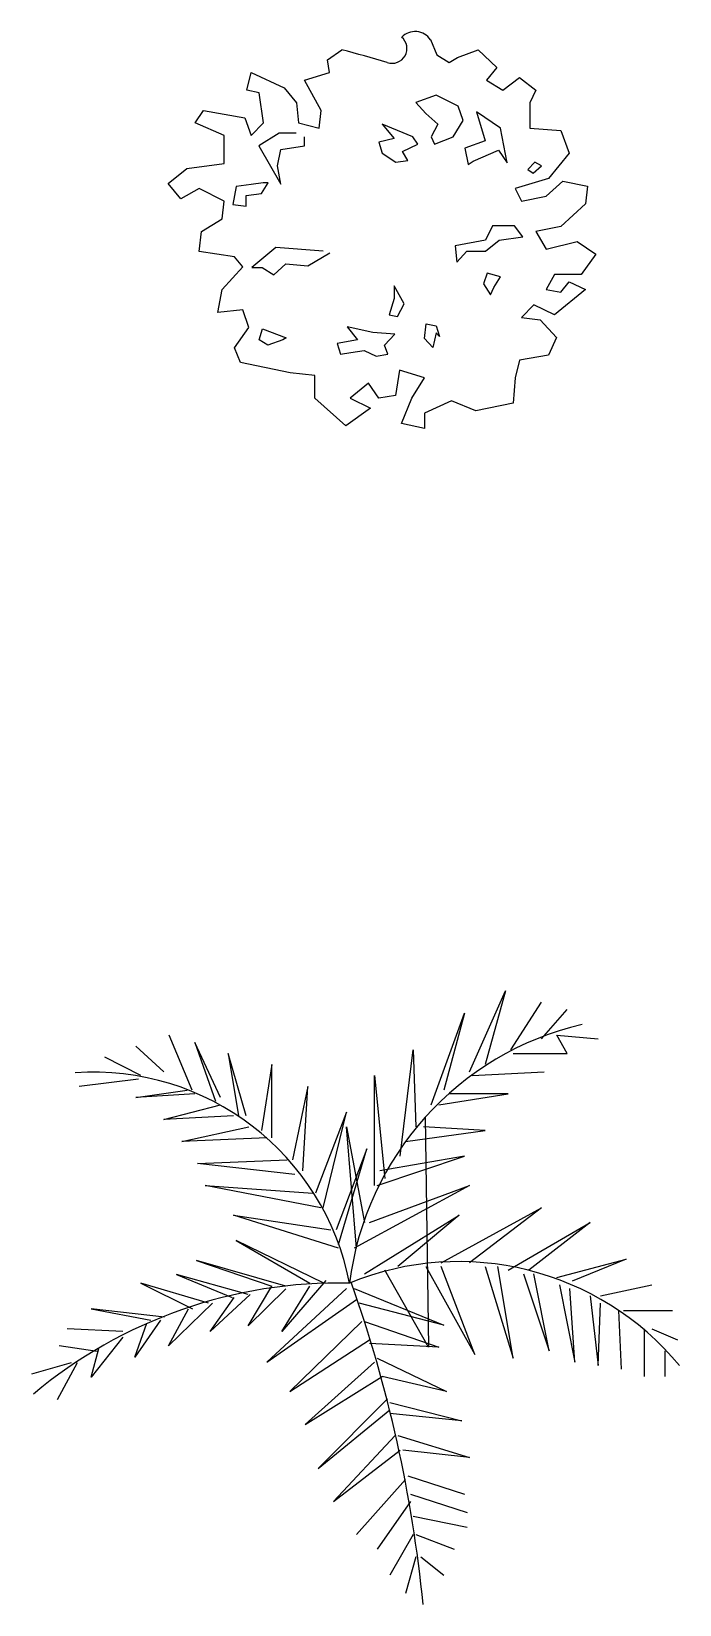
# Model space of a CAD drawing. Header units: millimetres. Extents: x -321 to 437, y 355 to 1091.
# Drawn here: x -293.5 to -227.5, y 781.5 to 941.6 of the extents above; entities that cross this region are included whole.
import ezdxf

# ---------------------------------------------------------------- set-up
doc = ezdxf.new("R2010")
doc.units = ezdxf.units.MM

msp = doc.modelspace()

# ---------------------------------------------------------------- linework, layer by layer
at = {"color": 3}
for p, q in [((-263.38, 938.66), (-261.91, 939.7)), ((-252.88, 940.72), (-252.24, 939.17)), ((-250.14, 938.92), (-248.03, 939.7)), ((-248.03, 939.7), (-246.14, 937.9)), ((-263.17, 937.37), (-263.38, 938.66)), ((-252.24, 939.17), (-250.97, 938.41)), ((-250.97, 938.41), (-250.14, 938.92)), ((-271.6, 935.58), (-271.16, 937.37)), ((-271.16, 937.37), (-267.8, 935.83)), ((-265.7, 936.61), (-263.17, 937.37)), ((-264.02, 933.52), (-265.7, 936.61)), ((-246.14, 937.9), (-247.19, 936.61)), ((-247.19, 936.61), (-245.51, 935.58)), ((-245.51, 935.58), (-243.83, 936.87)), ((-243.83, 936.87), (-242.15, 935.58)), ((-270.33, 935.32), (-271.6, 935.58)), ((-269.91, 932.25), (-270.33, 935.32)), ((-267.8, 935.83), (-266.54, 934.3)), ((-252.31, 935.07), (-254.38, 934.33)), ((-250.07, 933.96), (-252.31, 935.07)), ((-242.15, 935.58), (-242.77, 934.3)), ((-276.85, 932.25), (-276.02, 933.52)), ((-276.02, 933.52), (-271.8, 932.76)), ((-266.54, 934.3), (-266.33, 932.25)), ((-264.23, 931.72), (-264.02, 933.52)), ((-254.38, 934.33), (-253.35, 933.22)), ((-249.55, 932.48), (-250.07, 933.96)), ((-245.77, 931.7), (-248.19, 933.36)), ((-248.19, 933.36), (-247.33, 930.41)), ((-242.77, 934.3), (-242.77, 931.72)), ((-273.9, 930.96), (-276.85, 932.25)), ((-271.8, 932.76), (-271.16, 930.96)), ((-271.16, 930.96), (-269.91, 932.25)), ((-266.33, 932.25), (-264.23, 931.72)), ((-254.69, 930.83), (-257.79, 932.13)), ((-257.79, 932.13), (-256.58, 930.65)), ((-253.35, 933.22), (-252.14, 932.11)), ((-252.14, 932.11), (-252.83, 930.82)), ((-250.59, 930.82), (-249.55, 932.48)), ((-245.08, 928.19), (-245.77, 931.7)), ((-242.77, 931.72), (-239.62, 931.47)), ((-273.9, 928.13), (-273.9, 930.96)), ((-268.31, 931.2), (-270.38, 929.91)), ((-266.58, 931.2), (-268.31, 931.2)), ((-265.72, 929.91), (-265.72, 930.83)), ((-256.58, 930.65), (-258.13, 930.28)), ((-258.13, 930.28), (-257.79, 929.17)), ((-255.72, 929.35), (-254.17, 930.09)), ((-254.17, 930.09), (-254.69, 930.83)), ((-252.83, 930.82), (-252.48, 930.08)), ((-252.48, 930.08), (-250.59, 930.82)), ((-247.33, 930.41), (-249.4, 929.67)), ((-239.62, 931.47), (-238.77, 929.16)), ((-270.38, 929.91), (-268.14, 926.03)), ((-268.48, 927.87), (-268.14, 929.54)), ((-268.14, 929.54), (-265.72, 929.91)), ((-257.79, 929.17), (-256.41, 928.25)), ((-255.2, 928.43), (-255.72, 929.35)), ((-249.4, 929.67), (-249.05, 928)), ((-248.53, 928.37), (-245.94, 929.48)), ((-245.94, 929.48), (-245.08, 928.19)), ((-238.77, 929.16), (-240.88, 926.6)), ((-279.59, 926.07), (-277.7, 927.62)), ((-277.7, 927.62), (-273.9, 928.13)), ((-268.14, 926.03), (-268.48, 927.87)), ((-256.41, 928.25), (-255.2, 928.43)), ((-249.05, 928), (-248.53, 928.37)), ((-242.27, 928.25), (-242.96, 927.5)), ((-242.96, 927.5), (-242.44, 927.14)), ((-242.44, 927.14), (-241.58, 927.87)), ((-241.58, 927.87), (-242.27, 928.25)), ((-278.32, 924.53), (-279.59, 926.07)), ((-276.43, 925.56), (-278.32, 924.53)), ((-273.9, 924.27), (-276.43, 925.56)), ((-272.69, 925.79), (-273.03, 923.94)), ((-271.14, 925.97), (-272.69, 925.79)), ((-269.93, 926.16), (-271.14, 925.97)), ((-270.11, 925.05), (-269.41, 926.16)), ((-269.41, 926.16), (-269.93, 926.16)), ((-240.88, 926.6), (-244.25, 925.56)), ((-244.25, 925.56), (-243.62, 924.27)), ((-241.09, 924.8), (-239.41, 926.33)), ((-239.41, 926.33), (-236.88, 925.82)), ((-236.88, 925.82), (-237.09, 924.02)), ((-274.11, 922.47), (-273.9, 924.27)), ((-273.03, 923.94), (-271.66, 923.76)), ((-271.66, 924.86), (-270.11, 925.05)), ((-271.66, 923.76), (-271.66, 924.86)), ((-243.62, 924.27), (-241.09, 924.8)), ((-237.09, 924.02), (-239.62, 921.71)), ((-276.22, 921.2), (-274.11, 922.47)), ((-276.43, 919.15), (-276.22, 921.2)), ((-246.58, 921.78), (-247.27, 920.3)), ((-244.34, 921.78), (-246.58, 921.78)), ((-245.89, 920.3), (-243.48, 920.67)), ((-243.48, 920.67), (-244.34, 921.78)), ((-239.62, 921.71), (-242.15, 921.2)), ((-242.15, 921.2), (-241.09, 919.4)), ((-272.86, 918.62), (-276.43, 919.15)), ((-268.65, 919.56), (-271.07, 917.53)), ((-263.82, 919.19), (-268.65, 919.56)), ((-265.38, 917.71), (-263.14, 919.01)), ((-247.27, 920.3), (-250.38, 919.74)), ((-250.38, 919.74), (-250.2, 918.08)), ((-250.2, 918.08), (-249.17, 919.19)), ((-249.17, 919.19), (-247.27, 919.19)), ((-247.27, 919.19), (-245.89, 920.3)), ((-241.09, 919.4), (-237.94, 920.17)), ((-237.94, 920.17), (-236.05, 918.88)), ((-274.11, 915.28), (-272.01, 917.6)), ((-272.01, 917.6), (-272.86, 918.62)), ((-271.07, 917.53), (-270.03, 917.53)), ((-270.03, 917.53), (-268.83, 916.79)), ((-268.83, 916.79), (-267.62, 917.9)), ((-267.62, 917.9), (-265.38, 917.71)), ((-236.05, 918.88), (-237.52, 916.82)), ((-255.55, 913.83), (-256.58, 915.68)), ((-256.58, 915.68), (-256.58, 914.39)), ((-247.12, 916.97), (-247.47, 915.86)), ((-247.47, 915.86), (-246.78, 914.75)), ((-245.74, 916.6), (-247.12, 916.97)), ((-246.43, 915.49), (-245.74, 916.6)), ((-240.24, 916.82), (-241.09, 915.28)), ((-237.52, 916.82), (-240.24, 916.82)), ((-239.62, 915.02), (-238.77, 916.06)), ((-238.77, 916.06), (-237.09, 915.28)), ((-274.54, 912.97), (-274.11, 915.28)), ((-256.58, 914.39), (-257.1, 912.73)), ((-246.78, 914.75), (-246.43, 915.49)), ((-241.09, 915.28), (-239.62, 915.02)), ((-237.09, 915.28), (-240.24, 912.72)), ((-272.01, 913.23), (-274.54, 912.97)), ((-271.39, 911.43), (-272.01, 913.23)), ((-257.1, 912.73), (-256.24, 912.54)), ((-256.24, 912.54), (-255.55, 913.83)), ((-242.36, 913.75), (-243.62, 912.46)), ((-240.24, 912.72), (-242.36, 913.75)), ((-272.86, 909.37), (-271.39, 911.43)), ((-270.33, 910.18), (-269.98, 911.29)), ((-269.98, 911.29), (-267.57, 910.37)), ((-258.77, 910.92), (-261.36, 911.48)), ((-261.36, 911.48), (-260.32, 910.18)), ((-256.53, 910.74), (-258.77, 910.92)), ((-253.5, 910.32), (-253.33, 911.79)), ((-253.33, 911.79), (-252.3, 911.61)), ((-252.3, 911.61), (-251.95, 910.5)), ((-243.62, 912.46), (-241.72, 912.21)), ((-241.72, 912.21), (-240.04, 910.41)), ((-272.22, 907.85), (-272.86, 909.37)), ((-269.46, 909.63), (-270.33, 910.18)), ((-267.91, 910.18), (-269.46, 909.63)), ((-267.57, 910.37), (-267.91, 910.18)), ((-260.32, 910.18), (-262.39, 909.81)), ((-262.39, 909.81), (-262.05, 908.71)), ((-257.57, 909.63), (-256.53, 910.74)), ((-257.22, 908.71), (-257.57, 909.63)), ((-252.64, 909.39), (-253.5, 910.32)), ((-252.3, 910.87), (-252.64, 909.39)), ((-251.95, 910.5), (-252.3, 910.87)), ((-240.04, 910.41), (-240.88, 908.61)), ((-267.18, 906.81), (-272.22, 907.85)), ((-262.05, 908.71), (-261.01, 908.89)), ((-261.01, 908.89), (-259.64, 909.08)), ((-259.64, 909.08), (-258.43, 908.52)), ((-258.43, 908.52), (-257.22, 908.71)), ((-243.83, 908.1), (-244.25, 906.3)), ((-240.88, 908.61), (-243.83, 908.1)), ((-264.65, 906.56), (-267.18, 906.81)), ((-264.65, 904.25), (-264.65, 906.56)), ((-256.03, 907.07), (-256.45, 904.5)), ((-253.5, 906.3), (-256.03, 907.07)), ((-254.77, 904.25), (-253.5, 906.3)), ((-244.25, 906.3), (-244.45, 903.72)), ((-259.19, 905.78), (-261.08, 904.25)), ((-258.13, 904.25), (-259.19, 905.78)), ((-256.45, 904.5), (-258.13, 904.25)), ((-261.49, 901.41), (-264.65, 904.25)), ((-258.98, 903.21), (-261.49, 901.41)), ((-261.08, 904.25), (-258.98, 903.21)), ((-255.82, 901.67), (-254.77, 904.25)), ((-250.76, 903.98), (-253.5, 902.7)), ((-248.25, 902.96), (-250.76, 903.98)), ((-244.45, 903.72), (-248.25, 902.96)), ((-253.5, 901.16), (-255.82, 901.67)), ((-253.5, 902.7), (-253.5, 901.16)), ((-248.9, 835.68), (-245.24, 843.91)), ((-245.24, 843.91), (-247.33, 836.43)), ((-244.71, 837.93), (-241.58, 842.78)), ((-252.82, 832.32), (-249.42, 841.66)), ((-249.42, 841.66), (-251.52, 833.81)), ((-241.58, 839.05), (-238.96, 842.04)), ((-277.15, 833.81), (-279.5, 839.42)), ((-240.01, 839.42), (-235.82, 839.05)), ((-238.96, 837.55), (-240.01, 839.42)), ((-280.03, 835.68), (-282.9, 838.3)), ((-276.89, 838.67), (-274.79, 832.69)), ((-274.27, 833.07), (-276.89, 838.67)), ((-273.49, 837.55), (-272.44, 831.2)), ((-271.66, 831.2), (-273.49, 837.55)), ((-255.96, 827.09), (-254.65, 837.93)), ((-254.65, 837.93), (-254.39, 830.08)), ((-244.45, 837.55), (-238.96, 837.55)), ((-282.38, 835.31), (-286.04, 837.18)), ((-269.04, 836.43), (-270.09, 829.7)), ((-269.04, 828.95), (-269.04, 836.43)), ((-248.64, 835.31), (-241.31, 835.68)), ((-282.64, 834.93), (-288.66, 834.19)), ((-265.38, 834.19), (-266.95, 826.71)), ((-265.9, 825.59), (-265.38, 834.19)), ((-258.58, 835.31), (-257.53, 824.84)), ((-258.58, 824.1), (-258.58, 835.31)), ((-282.9, 833.07), (-277.67, 833.81)), ((-276.89, 833.44), (-282.9, 833.07)), ((-252.04, 832.32), (-244.98, 833.44)), ((-244.98, 833.44), (-250.99, 833.44)), ((-280.03, 830.82), (-274.27, 832.32)), ((-272.96, 831.2), (-280.03, 830.82)), ((-261.45, 831.57), (-264.59, 823.35)), ((-263.81, 821.85), (-261.45, 831.57)), ((-253.42, 831.06), (-253.08, 807.65)), ((-278.2, 828.58), (-271.39, 830.08)), ((-261.45, 830.08), (-259.62, 820.36)), ((-260.41, 817.74), (-261.45, 830.08)), ((-255.44, 828.58), (-247.33, 829.7)), ((-247.33, 829.7), (-253.61, 830.08)), ((-269.56, 828.95), (-278.2, 828.58)), ((-259.36, 827.83), (-262.5, 819.61)), ((-262.24, 818.11), (-259.36, 827.83)), ((-276.63, 826.34), (-267.47, 826.71)), ((-266.69, 825.22), (-276.63, 826.34)), ((-258.32, 824.1), (-249.42, 827.09)), ((-249.42, 827.09), (-258.05, 825.59)), ((-275.84, 824.1), (-264.86, 823.35)), ((-264.07, 821.85), (-275.84, 824.1)), ((-248.9, 824.1), (-260.67, 817.74)), ((-259.1, 820.36), (-248.9, 824.1)), ((-251.78, 816.25), (-241.58, 821.85)), ((-241.58, 821.85), (-248.9, 816.25)), ((-272.96, 821.11), (-263.02, 819.61)), ((-262.24, 817.74), (-272.96, 821.11)), ((-259.62, 815.12), (-249.95, 821.11)), ((-249.95, 821.11), (-256.22, 815.87)), ((-244.98, 815.5), (-236.61, 820.36)), ((-236.61, 820.36), (-242.88, 815.5)), ((-272.67, 818.51), (-265.18, 814.17)), ((-263.76, 814.17), (-272.67, 818.51)), ((-276.72, 816.49), (-269.03, 813.88)), ((-267.61, 813.88), (-276.72, 816.49)), ((-240.01, 814.75), (-232.94, 816.62)), ((-232.94, 816.62), (-238.44, 814.38)), ((-278.75, 815.04), (-273.08, 812.72)), ((-271.46, 813.01), (-278.75, 815.04)), ((-253.08, 807.65), (-257.53, 815.5)), ((-253.35, 815.87), (-248.38, 806.9)), ((-248.38, 806.9), (-251.78, 815.87)), ((-247.33, 815.87), (-244.45, 806.53)), ((-244.45, 806.53), (-246.02, 815.87)), ((-243.41, 815.12), (-240.79, 807.28)), ((-240.79, 807.28), (-242.36, 815.12)), ((-282.39, 814.17), (-277.13, 811.57)), ((-275.51, 812.14), (-282.39, 814.17)), ((-271.46, 809.83), (-269.03, 813.88)), ((-267.61, 813.59), (-271.46, 809.83)), ((-261.45, 813.63), (-269.56, 806.15)), ((-263.56, 814.46), (-268.01, 809.25)), ((-268.01, 809.25), (-265.18, 813.88)), ((-260.67, 813.63), (-251.52, 809.89)), ((-239.74, 814), (-238.18, 806.15)), ((-238.18, 806.15), (-238.7, 813.63)), ((-235.56, 812.88), (-230.33, 814)), ((-275.1, 812.14), (-279.56, 807.8)), ((-271.26, 813.01), (-275.31, 809.25)), ((-275.31, 809.25), (-272.88, 812.72)), ((-269.56, 806.15), (-260.41, 812.51)), ((-251.52, 809.89), (-260.15, 812.13)), ((-236.61, 812.88), (-235.82, 805.78)), ((-235.82, 805.78), (-235.56, 812.13)), ((-287.46, 811.57), (-281.38, 810.41)), ((-279.96, 810.7), (-287.46, 811.57)), ((-280.37, 810.41), (-283, 806.65)), ((-283, 806.65), (-281.79, 810.12)), ((-279.56, 807.8), (-277.53, 811.57)), ((-259.89, 810.27), (-267.21, 803.16)), ((-259.62, 810.27), (-252.04, 807.65)), ((-233.73, 811.39), (-233.47, 805.41)), ((-233.21, 811.39), (-228.24, 811.39)), ((-284.22, 809.25), (-289.89, 809.54)), ((-284.22, 808.67), (-287.46, 804.62)), ((-231.11, 809.52), (-231.11, 804.66)), ((-230.33, 809.52), (-227.71, 808.4)), ((-286.85, 807.22), (-290.7, 807.8)), ((-287.46, 804.62), (-286.65, 807.51)), ((-267.21, 803.16), (-259.1, 808.4)), ((-252.04, 807.65), (-259.1, 808.02)), ((-229.02, 807.28), (-229.02, 804.66)), ((-289.48, 806.07), (-293.53, 804.91)), ((-288.87, 806.07), (-290.9, 802.31)), ((-258.58, 806.15), (-265.64, 799.8)), ((-258.32, 806.53), (-251.25, 803.16)), ((-265.64, 799.8), (-257.79, 804.66)), ((-251.25, 803.16), (-257.79, 804.66)), ((-257.27, 802.42), (-264.33, 795.31)), ((-257.01, 802.04), (-249.68, 800.17)), ((-264.33, 795.31), (-257.01, 801.29)), ((-249.68, 800.17), (-257.01, 800.92)), ((-256.48, 798.68), (-262.76, 791.95)), ((-256.22, 798.68), (-248.9, 796.44)), ((-262.76, 791.95), (-255.96, 797.18)), ((-248.9, 796.44), (-255.7, 797.18)), ((-255.44, 794.19), (-260.41, 788.59)), ((-255.18, 794.57), (-249.42, 792.7)), ((-254.92, 792.7), (-249.16, 790.83)), ((-254.92, 791.95), (-258.32, 787.09)), ((-254.65, 790.46), (-249.16, 789.33)), ((-254.65, 788.59), (-257.01, 784.47)), ((-254.39, 788.59), (-250.47, 787.09)), ((-254.39, 786.34), (-255.44, 782.61)), ((-253.87, 786.34), (-251.52, 784.47))]:
    msp.add_line(p, q, dxfattribs=at)
for centre, radius, start, end in [((-254.45, 939.65), 1.9, 34.0773, 136.0464), ((-1432.47, -3269.33), 4368.77, 74.39543, 74.45844), ((-256.78, 939.82), 1.5, 250.2367, 50.4455), ((-230.38, 810.33), 30.99, 103.1598, 172.8828), ((-287.22, 809.07), 26.58, 11.0675, 94.0085), ((-250.02, 787.16), 29.21, 39.604, 112.3619), ((-262.21, 765.69), 48.5, 88.7203, 129.9117), ((-392.01, 767.78), 139.05, 5.649, 19.4873)]:
    msp.add_arc(centre, radius, start, end, dxfattribs=at)

doc.saveas('drawing.dxf')
